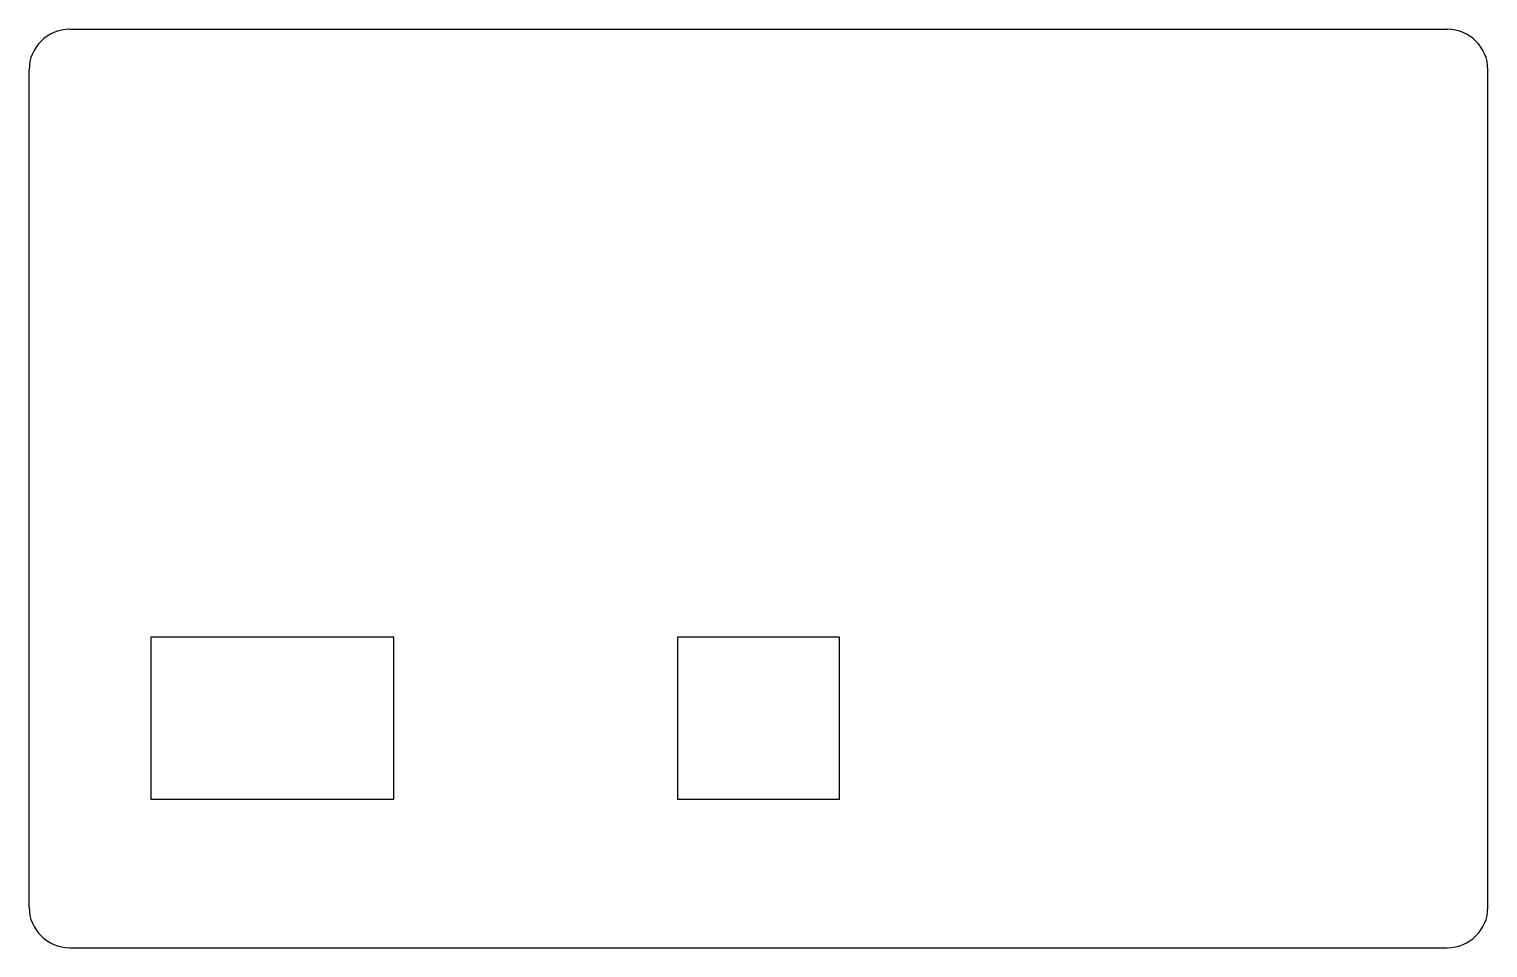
# Model space of a CAD drawing. Header units: millimetres. Extents: x -9 to 45, y -8.5 to 25.5.
import ezdxf

# ---------------------------------------------------------------- set-up
doc = ezdxf.new("R2010")
doc.units = ezdxf.units.MM

msp = doc.modelspace()

# ---------------------------------------------------------------- linework, layer by layer
for p, q in [((-7.5, 25.5), (43.5, 25.5)), ((-9, -7), (-9, 24)), ((45, -7), (45, 24)), ((4.5, 3), (-4.5, 3)), ((-4.5, 3), (-4.5, -3)), ((4.5, -3), (4.5, 3)), ((21, 3), (15, 3)), ((15, 3), (15, -3)), ((21, -3), (21, 3)), ((-4.5, -3), (4.5, -3)), ((15, -3), (21, -3)), ((-7.5, -8.5), (43.5, -8.5))]:
    msp.add_line(p, q)
for centre, start, end in [((-7.5, 24), 90, 180), ((43.5, 24), 0, 90), ((-7.5, -7), 180, 270), ((43.5, -7), 270, 0)]:
    msp.add_arc(centre, 1.5, start, end)

doc.saveas('drawing.dxf')
